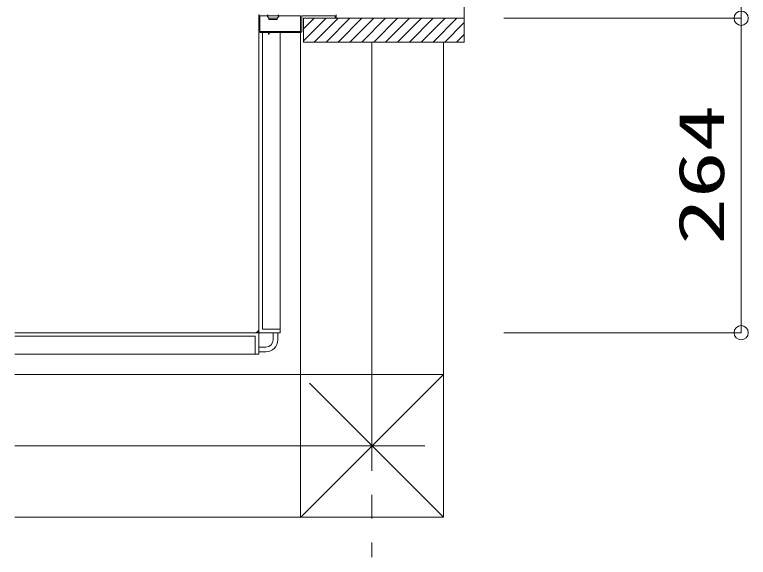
# Model space of a CAD drawing. Units: millimetres on the paper. Extents: x -305 to 305, y -152 to 152.
# Drawn here: x -93.68 to -62.88, y -24.36 to -1.58 of the extents above; entities that cross this region are included whole.
import ezdxf
from ezdxf.enums import TextEntityAlignment as Align

# ---------------------------------------------------------------- set-up
doc = ezdxf.new("R2010")
doc.units = ezdxf.units.MM
doc.linetypes.add('LONG_CHAIN', pattern=[21, 18, -1, 1, -1])
doc.layers.add('0-0_0', color=7, linetype='Continuous', lineweight=9)
doc.layers.add('0-1_VIEW0001', color=7, linetype='Continuous', lineweight=9)
doc.styles.add('ＭＳ ゴシック', font='')
doc.styles.get('ＭＳ ゴシック').set_extended_font_data('MS Gothic')

# ---------------------------------------------------------------- blocks, each defined once
blk = doc.blocks.new('_ORIGIN')
at = {"layer": '0-0_0'}
blk.add_line((0, 0), (-1, 0), dxfattribs=at)
blk.add_circle((0, 0), 0.5, dxfattribs=at)

msp = doc.modelspace()

# ---------------------------------------------------------------- linework, layer by layer
at = {"layer": '0-1_VIEW0001'}
for p, q in [((-74.809, -2.727), (-74.809, 37.872)), ((-83.434, -2.279), (-83.434, -1.604)), ((-83.389, -2.269), (-83.389, -1.644)), ((-83.374, -1.629), (-81.694, -1.629)), ((-83.052, -1.594), (-83.052, -1.613)), ((-82.659, -1.729), (-83.009, -1.729)), ((-83.009, -1.779), (-82.659, -1.779)), ((-82.659, -1.729), (-82.6, -1.65)), ((-82.659, -1.779), (-82.659, -1.729)), ((-82.617, -1.594), (-82.617, -1.613)), ((-81.679, -1.644), (-81.679, -2.269)), ((-81.634, -1.644), (-81.634, -2.279)), ((-80.249, -1.629), (-81.619, -1.629)), ((-80.609, -1.728), (-81.559, -2.678)), ((-81.109, -1.728), (-81.559, -2.178)), ((-81.559, -1.729), (-74.809, -1.729)), ((-81.559, -1.729), (-81.559, -2.728)), ((-80.109, -1.728), (-81.109, -2.728)), ((-79.609, -1.728), (-80.609, -2.728)), ((-80.234, -1.714), (-80.234, -1.644)), ((-80.199, -1.729), (-80.219, -1.729)), ((-80.184, -1.594), (-80.184, -1.714)), ((-79.109, -1.728), (-80.109, -2.728)), ((-78.609, -1.728), (-79.609, -2.728)), ((-78.109, -1.728), (-79.109, -2.728)), ((-77.609, -1.728), (-78.609, -2.728)), ((-77.109, -1.728), (-78.109, -2.728)), ((-76.609, -1.728), (-77.609, -2.728)), ((-76.109, -1.728), (-77.109, -2.728)), ((-75.614, -1.728), (-76.614, -2.728)), ((-75.119, -1.728), (-76.119, -2.728)), ((-73.145, -1.729), (-63.184, -1.729)), ((-73.145, -1.729), (-63.184, -1.729)), ((-74.809, -1.913), (-75.624, -2.728)), ((-83.433, -2.287), (-83.433, -14.779)), ((-83.433, -2.287), (-83.433, -14.903)), ((-83.049, -2.329), (-83.384, -2.329)), ((-81.694, -2.284), (-83.374, -2.284)), ((-83.283, -2.329), (-83.283, -14.778)), ((-83.034, -2.394), (-83.034, -2.344)), ((-83.004, -2.404), (-83.024, -2.404)), ((-82.994, -2.344), (-82.994, -2.394)), ((-81.684, -2.329), (-82.979, -2.329)), ((-82.533, -2.329), (-82.533, -14.928)), ((-81.683, -2.329), (-81.683, -22.678)), ((-74.809, -2.408), (-75.129, -2.728)), ((-63.184, -14.329), (-63.184, -2.329)), ((-74.809, -2.728), (-81.559, -2.728)), ((-75.683, -2.728), (-75.683, -22.677)), ((-83.283, -14.778), (-82.533, -14.778)), ((-93.683, -14.928), (-83.582, -14.928)), ((-83.458, -14.928), (-93.683, -14.928)), ((-83.583, -15.078), (-93.683, -15.078)), ((-83.583, -15.078), (-83.583, -15.828)), ((-83.433, -14.953), (-83.433, -15.828)), ((-83.408, -14.928), (-82.533, -14.928)), ((-82.833, -15.229), (-82.833, -14.928)), ((-82.633, -15.229), (-82.633, -14.928)), ((-73.145, -14.929), (-63.184, -14.929)), ((-83.133, -15.528), (-83.433, -15.528)), ((-83.433, -15.828), (-93.683, -15.828)), ((-83.133, -15.728), (-83.433, -15.728)), ((-93.683, -16.677), (-75.683, -16.677)), ((-81.683, -22.678), (-75.683, -16.677)), ((-81.308, -17.052), (-75.683, -22.677)), ((-93.683, -22.677), (-75.683, -22.677))]:
    msp.add_line(p, q, dxfattribs=at)
at = {"layer": '0-1_VIEW0001', "linetype": 'LONG_CHAIN'}
for p, q in [((-78.683, -2.728), (-78.683, -24.356)), ((-93.683, -19.677), (-76.469, -19.677))]:
    msp.add_line(p, q, dxfattribs=at)
at = {"layer": '0-1_VIEW0001'}
for points in [[(-83.434, -1.604), (-83.427, -1.586), (-83.409, -1.579)], [(-83.389, -1.644), (-83.385, -1.633), (-83.374, -1.629)], [(-83.009, -1.779), (-83.009, -1.729), (-83.069, -1.65)], [(-81.694, -1.629), (-81.683, -1.633), (-81.679, -1.644)], [(-81.619, -1.629), (-81.63, -1.633), (-81.634, -1.644)], [(-80.234, -1.644), (-80.238, -1.633), (-80.249, -1.629)], [(-80.219, -1.729), (-80.23, -1.724), (-80.234, -1.714)], [(-80.199, -1.579), (-80.188, -1.583), (-80.184, -1.594)], [(-80.184, -1.714), (-80.188, -1.724), (-80.199, -1.729)], [(-83.384, -2.329), (-83.419, -2.314), (-83.434, -2.279)], [(-83.374, -2.284), (-83.385, -2.279), (-83.389, -2.269)], [(-83.034, -2.344), (-83.038, -2.333), (-83.049, -2.329)], [(-83.024, -2.404), (-83.031, -2.401), (-83.034, -2.394)], [(-82.994, -2.394), (-82.997, -2.401), (-83.004, -2.404)], [(-82.979, -2.329), (-82.99, -2.333), (-82.994, -2.344)], [(-81.679, -2.269), (-81.683, -2.279), (-81.694, -2.284)], [(-81.634, -2.279), (-81.649, -2.314), (-81.684, -2.329)]]:
    msp.add_lwpolyline(points, dxfattribs=at)
for centre, radius, start, end in [((-83.057, -1.641), 0.015, 109.4712, 217.1609), ((-83.067, -1.594), 0.015, 0, 90), ((-83.067, -1.613), 0.015, 289.4712, 0), ((-82.602, -1.594), 0.015, 90, 180), ((-82.602, -1.613), 0.015, 180, 250.5288), ((-82.612, -1.641), 0.015, 322.8392, 70.5288), ((-83.583, -14.778), 0.15, 270, 0), ((-83.458, -14.953), 0.025, 360, 90), ((-83.408, -14.903), 0.025, 180, 270), ((-83.133, -15.228), 0.5, 270, 0), ((-83.133, -15.228), 0.3, 270, 0)]:
    msp.add_arc(centre, radius, start, end, dxfattribs=at)

# ---------------------------------------------------------------- block references
at = {"layer": '0-1_VIEW0001', "xscale": 0.6, "yscale": 0.6}
for p, rotation in [((-63.184, -1.729), 270), ((-63.184, -1.729), 90), ((-63.184, -14.929), 270)]:
    msp.add_blockref('_ORIGIN', p, dxfattribs=dict(at, rotation=rotation))

# ---------------------------------------------------------------- texts
at = {"layer": '0-1_VIEW0001', "style": 'ＭＳ ゴシック', "width": 1.5}
msp.add_text('264', height=1.921, rotation=90, dxfattribs=at).set_placement((-63.323, -11.239), align=Align.BOTTOM_LEFT)

doc.saveas('drawing.dxf')
